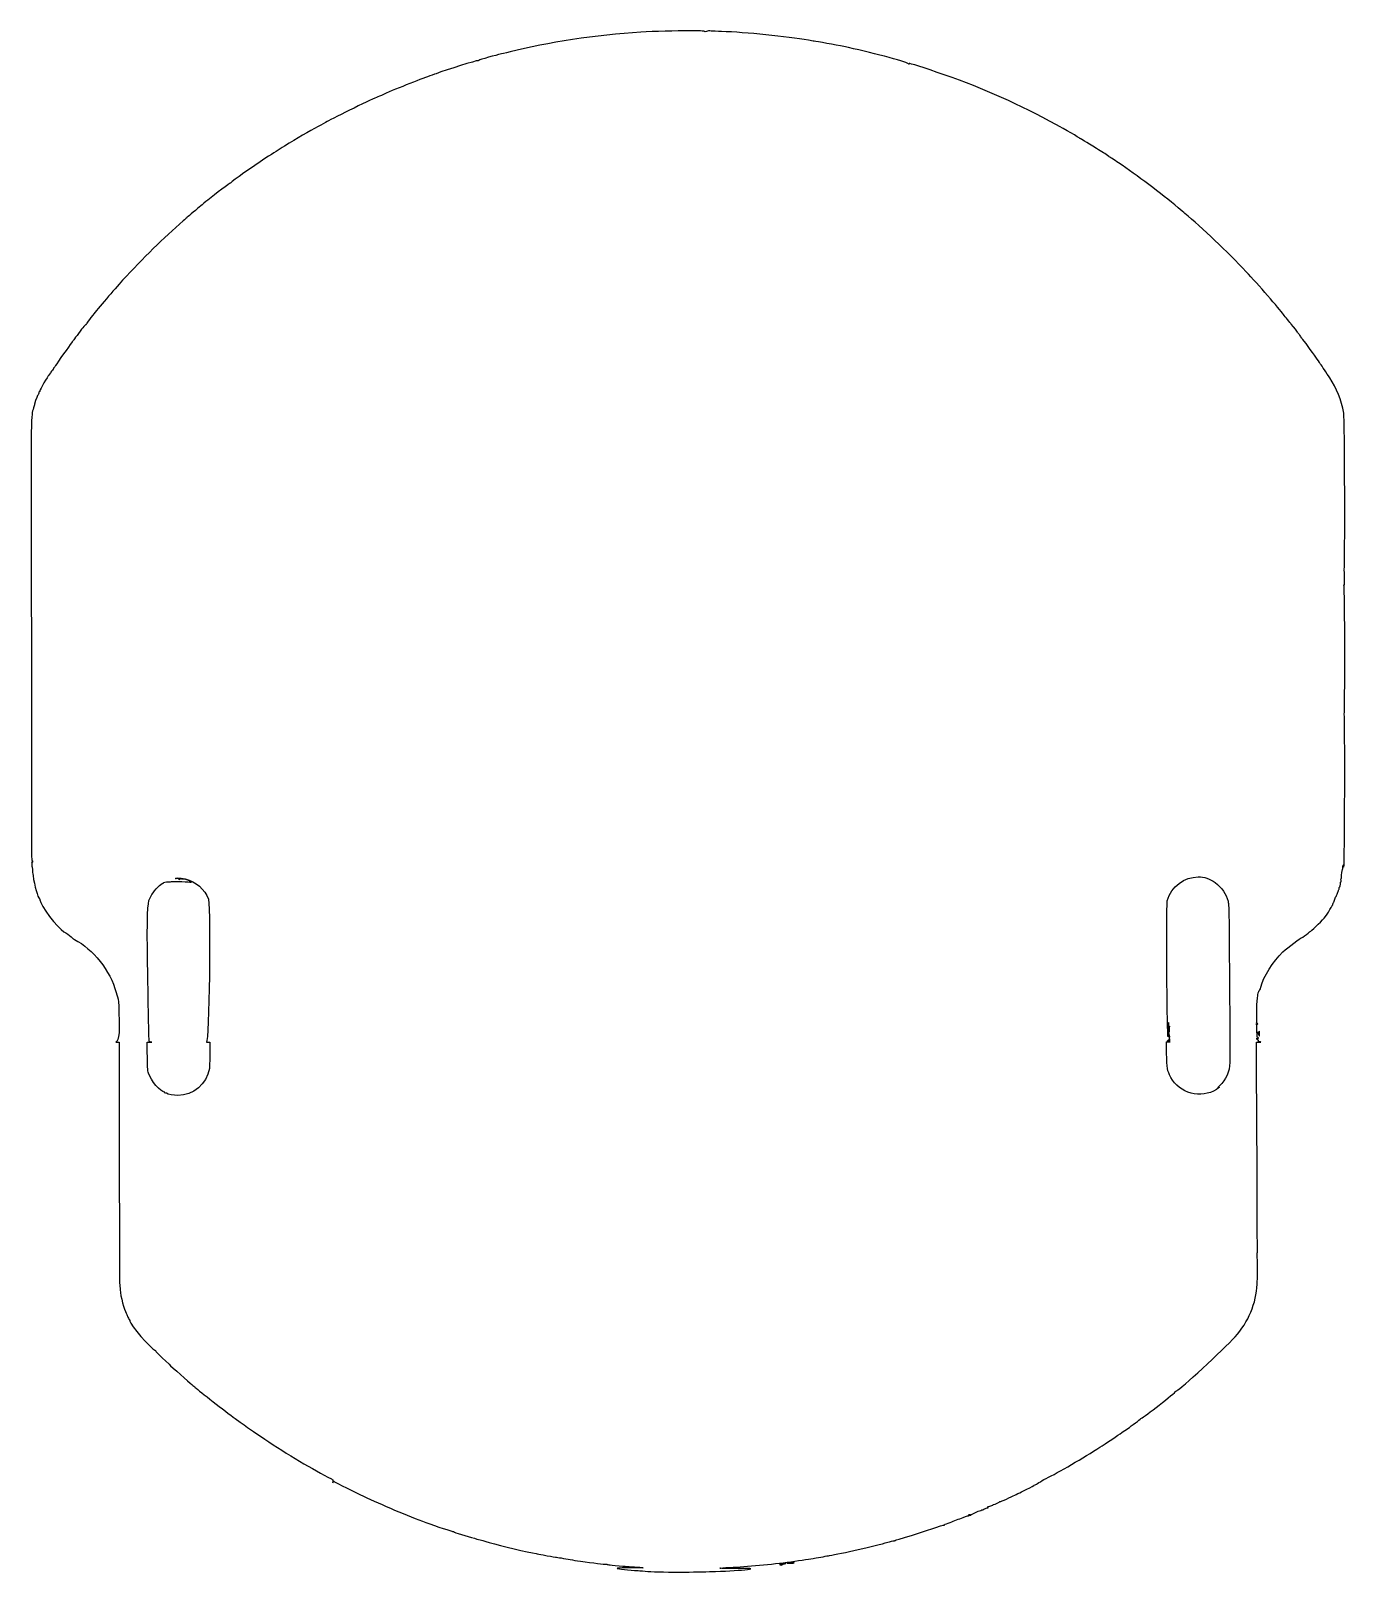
# Model space of a CAD drawing. Extents: x 69 to 864, y 156 to 1090.
import ezdxf

# ---------------------------------------------------------------- set-up
doc = ezdxf.new("R2010")
doc.units = 0
doc.layers.add('Calque_1', color=7, linetype='CONTINUOUS')

msp = doc.modelspace()

# ---------------------------------------------------------------- linework, layer by layer
at = {"layer": 'Calque_1', "color": 7}
for points in [[(467.591213, 1089.505807), (467.590578, 1089.505727)], [(157.295824, 576.319173), (157.295824, 576.319067)], [(525.576767, 161.102547), (525.576767, 161.102018)]]:
    msp.add_lwpolyline(points, dxfattribs=at)
for points in [[(775.286519, 576.986214)], [(757.16137, 478.512638)], [(812.274289, 483.527312)], [(522.105672, 160.481914)], [(530.051956, 161.704051)]]:
    msp.add_lwpolyline(points, close=True, dxfattribs=at)
for points in [[(437.882316, 1088.676322), (410.880475, 1086.988233), (380.99764, 1082.498235), (358.639608, 1076.769556)], [(467.590578, 1089.505727), (458.982889, 1089.500965), (446.045823, 1089.186685), (437.882316, 1088.676322)], [(476.443378, 1089.155443), (476.361939, 1089.399764), (472.755827, 1089.50867), (467.591213, 1089.505807)], [(477.629875, 1089.189032), (476.792707, 1088.912791), (476.526775, 1088.905261), (476.443378, 1089.155443)], [(480.388368, 1089.378167), (479.270557, 1089.489336), (478.34769, 1089.425932), (477.629875, 1089.189032)], [(486.698575, 1089.069141), (484.15196, 1089.147323), (481.312399, 1089.286266), (480.388368, 1089.378167)], [(539.310864, 1083.770757), (526.092334, 1086.132478), (501.422161, 1088.617103), (486.698575, 1089.069141)], [(542.714279, 1083.243141), (542.101425, 1083.308432), (540.569725, 1083.545837), (539.310864, 1083.770757)], [(560.781907, 1079.919312), (555.893942, 1080.931553), (544.17507, 1083.087502), (542.714279, 1083.243141)], [(352.712307, 1075.319515), (350.889354, 1075.015745), (339.962274, 1071.903819), (339.7219, 1071.62)], [(358.639608, 1076.769556), (355.801952, 1076.042484), (353.134846, 1075.389916), (352.712307, 1075.319515)], [(599.572813, 1069.763861), (598.822561, 1070.770111), (575.579921, 1076.854802), (560.781907, 1079.919312)], [(339.131747, 1071.417427), (338.502621, 1071.629398), (320.368582, 1065.962092), (313.925025, 1063.539871)], [(339.7219, 1071.62), (339.576379, 1071.44814), (339.31087, 1071.357028), (339.131747, 1071.417427)], [(600.344338, 1069.622266), (600.601196, 1069.206699), (599.891054, 1069.337061), (599.572813, 1069.763861)], [(622.032948, 1062.703828), (608.966474, 1067.268438), (600.039221, 1070.115987), (600.344338, 1069.622266)], [(308.76565, 1061.687788), (302.106141, 1059.366979), (284.813715, 1052.382398), (279.612378, 1049.912798)], [(313.925025, 1063.539871), (312.833619, 1063.129593), (310.5119, 1062.296348), (308.76565, 1061.687788)], [(689.501697, 1032.607474), (667.319666, 1044.746893), (645.233599, 1054.598966), (622.032948, 1062.703828)], [(278.117905, 1049.261158), (277.3726, 1049.261158), (251.756571, 1036.76075), (247.841201, 1034.486349)], [(279.612378, 1049.912798), (278.857574, 1049.554407), (278.184898, 1049.261158), (278.117905, 1049.261158)], [(242.487521, 1031.540793), (236.943492, 1028.575163), (229.729104, 1024.375988), (222.114605, 1019.683118)], [(247.841201, 1034.486349), (246.861308, 1033.917148), (244.452052, 1032.591662), (242.487521, 1031.540793)], [(703.612985, 1024.33821), (703.516703, 1024.569829), (694.02303, 1030.133112), (689.501697, 1032.607474)], [(222.114605, 1019.683118), (217.956204, 1017.120247), (216.604276, 1016.258716), (210.208355, 1012.092368)], [(703.985571, 1024.125821), (703.829202, 1024.125821), (703.661483, 1024.221529), (703.612985, 1024.33821)], [(713.711072, 1018.295685), (707.233702, 1022.362575), (704.292461, 1024.125821), (703.985571, 1024.125821)], [(721.251697, 1013.409678), (718.705585, 1015.131009), (717.268633, 1016.062025), (713.711072, 1018.295685)], [(210.208355, 1012.092368), (203.161434, 1007.501937), (190.361848, 998.434679), (189.703147, 997.56664)], [(727.07253, 1009.508108), (724.162114, 1011.457238), (721.542739, 1013.212907), (721.251697, 1013.409678)], [(763.145769, 982.337157), (752.753544, 991.097146), (738.235962, 1002.031859), (727.07253, 1009.508108)], [(189.306272, 997.243144), (188.982083, 997.303964), (180.343821, 990.787605), (175.68023, 986.964185)], [(189.703147, 997.56664), (189.557626, 997.374878), (189.379072, 997.229545), (189.306272, 997.243144)], [(171.428294, 983.492045), (169.400935, 981.848136), (163.947521, 977.256522), (163.242231, 976.599443)], [(175.68023, 986.964185), (174.225019, 985.771137), (172.311883, 984.208526), (171.428294, 983.492045)], [(767.24681, 978.889306), (766.641258, 979.394636), (764.79579, 980.946298), (763.145769, 982.337157)], [(160.734373, 974.384076), (149.001393, 964.172514), (136.338565, 951.725194), (124.100435, 938.373353)], [(163.242231, 976.599443), (162.949721, 976.326943), (161.821183, 975.329964), (160.734373, 974.384076)], [(804.362374, 943.560197), (792.993149, 955.575487), (777.412895, 970.405864), (767.24681, 978.889306)], [(827.007506, 917.580922), (824.377839, 921.236299), (811.425162, 936.096066), (804.362374, 943.560197)], [(124.100435, 938.373353), (118.886744, 932.685214), (109.023106, 921.167454), (105.958906, 917.189629)], [(105.958906, 917.189629), (102.761305, 913.038634), (101.993773, 911.977708), (101.993773, 911.708839)], [(829.415638, 914.538213), (828.424932, 915.747624), (827.341331, 917.116842), (827.007506, 917.580922)], [(99.968573, 909.627309), (99.225964, 908.645043), (97.651333, 906.571768), (96.469564, 905.019854)], [(101.656326, 911.413246), (101.470665, 911.413246), (100.711187, 910.609574), (99.968573, 909.627309)], [(101.993773, 911.708839), (101.993773, 911.546199), (101.841997, 911.413246), (101.656326, 911.413246)], [(831.587602, 911.886162), (831.383741, 912.135532), (830.406344, 913.328776), (829.415638, 914.538213)], [(835.355824, 906.965018), (835.239011, 907.269421), (833.420212, 909.644692), (831.587602, 911.886162)], [(836.153199, 905.894276), (835.792969, 906.27861), (835.434326, 906.760416), (835.355824, 906.965018)], [(837.476116, 904.137284), (837.108636, 904.719367), (836.513429, 905.509969), (836.153199, 905.894276)], [(93.155036, 900.475424), (91.830791, 898.924992), (84.57412, 888.625927), (83.5272, 886.811124)], [(94.320856, 902.019506), (94.320856, 901.92116), (93.796314, 901.226232), (93.155036, 900.475424)], [(96.469564, 905.019854), (95.287792, 903.467914), (94.320856, 902.117799), (94.320856, 902.019506)], [(838.319475, 902.946659), (838.223379, 903.019419), (837.843569, 903.5552), (837.476116, 904.137284)], [(846.496767, 891.834159), (844.622697, 894.583762), (838.656554, 902.691468), (838.319475, 902.946659)], [(849.214937, 887.865409), (848.761177, 888.520253), (847.538167, 890.30619), (846.496767, 891.834159)], [(854.973752, 879.303149), (853.114314, 882.111833), (850.224693, 886.408216), (849.214937, 887.865409)], [(79.493855, 880.986163), (78.7559, 880.405112), (73.94794, 872.056132), (73.94794, 871.355753)], [(80.349616, 882.309609), (79.971505, 881.65458), (79.586263, 881.058976), (79.493855, 880.986163)], [(81.593469, 884.00408), (81.287341, 883.727035), (80.727732, 882.964611), (80.349616, 882.309609)], [(82.150023, 884.850535), (82.150023, 884.662046), (81.89959, 884.281099), (81.593469, 884.00408)], [(82.494188, 885.405022), (82.305034, 885.288658), (82.150023, 885.039024), (82.150023, 884.850535)], [(83.5272, 886.811124), (83.148135, 886.154031), (82.683341, 885.521386), (82.494188, 885.405022)], [(863.383057, 857.967493), (861.903163, 865.979129), (859.11972, 873.040567), (854.973752, 879.303149)], [(73.035852, 869.079913), (72.662811, 869.079913), (71.539041, 866.261148), (70.767773, 863.391372)], [(73.330924, 869.925336), (73.330924, 869.46049), (73.197973, 869.079913), (73.035852, 869.079913)], [(73.639433, 870.8731), (73.46966, 870.816506), (73.330924, 870.390209), (73.330924, 869.925336)], [(73.94794, 871.355753), (73.94794, 871.146918), (73.809216, 870.929695), (73.639433, 870.8731)], [(70.131119, 861.049915), (68.511287, 855.127349), (68.614247, 863.623411), (68.784432, 750.017415)], [(70.767773, 863.391372), (70.650443, 862.954809), (70.363971, 861.901291), (70.131119, 861.049915)], [(863.667802, 763.463196), (864.265628, 763.849911), (863.991969, 854.670943), (863.383057, 857.967493)], [(863.634729, 763.048223), (863.413855, 763.193638), (863.422454, 763.304499), (863.667802, 763.463196)], [(863.71122, 753.865832), (864.059041, 753.650885), (863.982682, 762.81912), (863.634729, 763.048223)], [(68.784432, 750.017415), (68.86912, 693.482572), (68.941777, 647.048197), (68.946177, 646.829916)], [(863.588744, 753.200246), (863.207004, 753.517058), (863.316118, 754.110043), (863.71122, 753.865832)], [(863.700372, 675.669578), (864.203345, 675.669578), (864.092326, 752.782311), (863.588744, 753.200246)], [(863.706987, 675.300617), (863.481985, 675.571365), (863.480503, 675.669578), (863.700372, 675.669578)], [(863.509078, 583.012708), (863.993901, 583.484381), (864.18956, 674.719169), (863.706987, 675.300617)], [(68.946177, 646.829916), (68.950596, 646.611635), (68.946259, 638.693979), (68.936361, 629.235125)], [(68.936361, 629.235125), (68.895806, 590.695546), (68.918952, 586.737089), (69.18544, 586.901792)], [(69.184403, 585.97575), (69.012611, 586.240281), (68.983409, 585.666717), (69.09655, 584.255958)], [(69.09655, 584.255958), (69.177349, 583.248478), (69.333353, 582.344608), (69.467589, 582.057641)], [(69.42728, 585.953525), (69.397694, 585.735747), (69.328183, 585.754373), (69.184403, 585.97575)], [(69.18544, 586.901792), (69.296155, 586.970239), (69.383832, 586.858665), (69.423152, 586.629456)], [(69.423152, 586.629456), (69.42474, 586.435808), (69.425798, 586.137675), (69.42728, 585.953525)], [(69.467589, 582.057641), (69.480236, 581.342711), (69.493703, 580.850401), (69.507896, 580.689772)], [(69.507896, 580.689772), (69.536037, 580.371478), (69.571978, 580.042786), (69.60763, 579.714121)], [(69.60763, 579.714121), (69.640735, 579.188156), (69.722055, 578.55141), (69.840175, 577.845501)], [(862.063236, 576.276681), (861.92724, 576.631011), (862.169361, 578.932357), (862.576369, 581.439151)], [(862.576369, 581.439151), (862.604256, 581.47495), (862.632408, 581.505853), (862.661644, 581.523897)], [(862.661644, 581.523897), (862.843969, 581.63661), (862.912205, 582.183821), (862.886937, 583.215273)], [(862.886937, 583.215273), (862.894081, 583.253293), (862.900431, 583.292081), (862.907575, 583.329996)], [(862.907575, 583.329996), (863.138212, 584.537607), (863.302809, 584.537607), (863.207797, 583.329996)], [(863.207797, 583.329996), (863.164723, 582.782547), (863.216529, 582.728069), (863.509078, 583.012708)], [(69.840175, 577.845501), (70.72468, 571.554742), (72.64579, 564.434487), (73.780504, 563.733182)], [(141.762923, 566.281543), (143.410301, 569.083136), (147.484609, 573.141077), (148.649839, 573.141077)], [(148.804869, 573.32192), (148.394818, 573.731971), (150.240363, 574.150754), (151.918374, 574.028358)], [(148.649839, 573.141077), (148.834719, 573.141077), (148.904268, 573.222543), (148.804869, 573.32192)], [(151.918374, 574.028358), (152.876465, 573.958481), (153.660386, 574.004016), (153.660386, 574.12964)], [(153.660386, 574.12964), (153.660386, 574.255238), (154.047342, 574.323897), (154.520282, 574.282596)], [(154.520282, 574.282596), (154.993222, 574.241347), (157.463776, 574.159908), (160.010386, 574.101224)], [(156.18323, 576.035989), (156.07282, 576.21461), (156.546969, 576.304965), (157.295824, 576.319173)], [(157.125292, 575.924864), (156.684232, 575.827974), (156.282531, 575.875255), (156.18323, 576.035989)], [(158.054432, 575.675786), (157.936272, 575.983708), (157.691712, 576.049271), (157.125292, 575.924864)], [(157.295824, 576.319067), (158.543917, 576.342615), (160.555274, 576.154787), (161.897092, 575.811596)], [(158.466812, 575.257744), (158.328281, 575.257744), (158.142634, 575.445916), (158.054432, 575.675786)], [(159.773708, 575.701106), (158.743177, 575.815009), (158.398838, 575.775507), (158.532958, 575.558496)], [(158.532958, 575.558496), (158.635087, 575.393237), (158.60535, 575.257744), (158.466812, 575.257744)], [(163.979136, 574.736303), (162.409847, 575.356143), (161.959137, 575.459515), (159.773708, 575.701106)], [(160.010386, 574.101224), (162.557006, 574.042513), (164.938253, 573.905247), (165.302052, 573.796318)], [(161.897092, 575.811596), (168.554721, 574.10887), (173.726856, 569.526261), (176.013026, 563.488839)], [(165.302052, 573.796318), (166.490984, 573.4404), (165.528147, 574.124534), (163.979136, 574.736303)], [(756.510415, 562.576239), (759.056554, 571.345006), (767.208842, 576.947267), (775.286519, 576.986214)], [(775.286519, 576.986214), (778.878052, 577.003412), (782.45424, 575.921134), (785.515866, 573.528533)], [(785.515866, 573.528533), (789.747082, 570.221929), (792.025727, 566.918871), (793.335547, 562.192275)], [(860.287115, 569.004767), (860.287115, 569.34391), (860.414432, 569.621802), (860.569769, 569.621802)], [(860.569769, 569.621802), (860.731747, 569.621802), (860.780272, 569.847412), (860.68399, 570.150968)], [(860.68399, 570.150968), (860.59165, 570.44201), (860.631549, 570.680135), (860.772334, 570.680135)], [(860.772334, 570.680135), (861.103328, 570.680135), (861.431385, 572.169713), (861.527852, 573.806028)], [(861.527852, 573.806028), (861.869085, 573.811055), (861.913747, 574.004572), (861.776428, 574.86333)], [(861.776428, 574.86333), (861.663715, 575.568259), (861.706366, 575.921663), (861.903534, 575.921663)], [(861.903534, 575.921663), (862.066411, 575.921663), (862.138113, 576.081551), (862.063236, 576.276681)], [(73.780504, 563.733182), (73.912557, 563.651558), (74.020282, 563.350595), (74.020282, 563.064501)], [(74.020282, 563.064501), (74.020282, 559.968373), (84.602512, 545.894736), (88.536707, 543.758702)], [(139.019418, 541.925404), (139.159933, 563.031639), (139.702869, 562.778116), (141.762923, 566.281543)], [(176.040931, 563.349298), (177.548461, 554.791112), (176.437828, 476.983664), (174.806899, 476.898785)], [(176.013026, 563.488839), (176.021651, 563.441796), (176.032605, 563.396579), (176.040931, 563.349298)], [(756.877816, 483.176951), (756.253108, 499.65954), (755.951483, 551.36878), (756.510415, 562.576239)], [(793.335547, 562.192275), (793.804706, 560.499206), (793.85839, 559.088633), (793.989755, 544.942686)], [(856.582948, 559.832218), (856.728469, 559.832218), (856.847532, 560.121143), (856.847532, 560.474547)], [(856.847532, 560.474547), (856.847532, 560.827951), (857.01234, 561.282241), (857.2139, 561.4838)], [(857.2139, 561.4838), (857.415486, 561.68536), (857.799317, 562.586531), (858.066573, 563.486776)], [(858.066573, 563.486776), (858.333802, 564.386994), (858.645243, 565.123885), (858.758511, 565.123885)], [(858.758511, 565.123885), (858.871779, 565.123885), (858.964621, 565.272713), (858.96523, 565.454614)], [(858.96523, 565.454614), (858.96523, 565.636515), (859.263495, 566.370655), (859.626688, 567.086538)], [(859.626688, 567.086538), (859.989882, 567.802421), (860.287115, 568.665624), (860.287115, 569.004767)], [(843.114519, 543.808893), (843.307056, 543.689884), (849.206815, 549.442931), (851.542424, 552.02701)], [(851.542424, 552.02701), (852.371311, 552.944109), (854.466282, 555.910511), (854.466282, 556.167316)], [(854.466282, 556.167316), (854.466282, 556.302571), (854.883, 557.032107), (855.392323, 557.788418)], [(855.392323, 557.788418), (855.901646, 558.544729), (856.318365, 559.314005), (856.318365, 559.497864)], [(856.318365, 559.497864), (856.318365, 559.681697), (856.437427, 559.832218), (856.582948, 559.832218)], [(88.536707, 543.758702), (89.919367, 543.007999), (91.797906, 541.621953), (92.850657, 540.57542)], [(139.159978, 525.783228), (139.102789, 527.80102), (139.047769, 534.416873), (139.019418, 541.925404)], [(793.989755, 544.942686), (794.230579, 519.011403), (794.541994, 466.970084), (794.471403, 464.488689)], [(838.161837, 540.253052), (838.473833, 540.253052), (840.766712, 541.938633), (841.782289, 542.91439)], [(841.782289, 542.91439), (842.380882, 543.489541), (842.980402, 543.891787), (843.114519, 543.808893)], [(92.850657, 540.57542), (93.35101, 540.078004), (94.289794, 539.400564), (94.936835, 539.069571)], [(94.936835, 539.069571), (106.16014, 533.328509), (116.517008, 520.186761), (120.214878, 506.99506)], [(826.581156, 531.531618), (829.484562, 534.285587), (837.408462, 540.253052), (838.161837, 540.253052)], [(139.44575, 509.775936), (139.362681, 515.960572), (139.234279, 523.163853), (139.159978, 525.783228)], [(813.210385, 510.226442), (814.75235, 516.525166), (820.624169, 525.881203), (826.581156, 531.531618)], [(120.214878, 506.99506), (121.457793, 502.561093), (121.845812, 504.185026), (121.974976, 482.433233)], [(139.839524, 488.741562), (139.706224, 494.125832), (139.52885, 503.591301), (139.44575, 509.775936)], [(811.205875, 503.954997), (811.281123, 504.523402), (811.343035, 505.039524), (811.409472, 505.57557)], [(811.409472, 505.57557), (811.723612, 507.234984), (812.137314, 507.962985), (812.674498, 508.638942)], [(812.674498, 508.638942), (812.791708, 508.786421), (813.032744, 509.500796), (813.210385, 510.226442)], [(810.857049, 494.75144), (810.790638, 499.158683), (810.87848, 501.482969), (811.205875, 503.954997)], [(140.088089, 477.973232), (140.084623, 478.511685), (139.972823, 483.357291), (139.839524, 488.741562)], [(757.423016, 488.636046), (757.147664, 489.60868), (756.911709, 486.758933), (757.117079, 484.939102)], [(757.903076, 486.360206), (757.652886, 485.307402), (757.231167, 486.146078), (757.452994, 487.255238)], [(757.452994, 487.255238), (757.535094, 487.66566), (757.521812, 488.286981), (757.423016, 488.636046)], [(758.014175, 485.566456), (758.06561, 486.617804), (758.027933, 486.88588), (757.903076, 486.360206)], [(757.916014, 483.383643), (757.927127, 483.711065), (757.971498, 484.693331), (758.014175, 485.566456)], [(810.600112, 487.829358), (810.600112, 487.903573), (810.602758, 487.974852), (810.602758, 488.048486)], [(810.677132, 487.561679), (810.640381, 487.67746), (810.61895, 487.755962), (810.600112, 487.829358)], [(810.602758, 488.048486), (810.649404, 488.051131), (810.74505, 487.981863), (810.907637, 487.846952)], [(810.605324, 488.334262), (810.605324, 488.439275), (810.60797, 488.54614), (810.60797, 488.649989)], [(810.791353, 488.273778), (810.712057, 488.294416), (810.658346, 488.314312), (810.605324, 488.334262)], [(810.60797, 488.649989), (810.876151, 488.860598), (810.926634, 490.134249), (810.857049, 494.75144)], [(810.885385, 483.264263), (810.88274, 485.272266), (810.789977, 487.206105), (810.677132, 487.561679)], [(811.342744, 487.807662), (811.342744, 487.984615), (811.094697, 488.194483), (810.791353, 488.273778)], [(810.907637, 487.846952), (811.227624, 487.581337), (811.342744, 487.570966), (811.342744, 487.807662)], [(120.05158, 476.899738), (119.529697, 476.876719), (120.369262, 476.855579), (122.001331, 476.839254)], [(121.974976, 482.433233), (121.540231, 479.204285), (120.854876, 476.935986), (120.05158, 476.899738)], [(122.001331, 476.839254), (122.047141, 464.025616), (122.040577, 444.818639), (122.054558, 415.449227)], [(138.990481, 476.832216), (140.996795, 476.848885), (142.034457, 476.872089), (141.615642, 476.898362)], [(139.696897, 458.17962), (139.171707, 459.722194), (139.030661, 460.332509), (138.990481, 476.832216)], [(141.615642, 476.898362), (140.093984, 476.993824), (140.094087, 476.994247), (140.088089, 477.973232)], [(174.806899, 476.898785), (174.760573, 476.896139), (176.409422, 476.894023), (176.949921, 476.891641)], [(176.949921, 476.891641), (176.873128, 467.782752), (176.773414, 461.491595), (176.655881, 460.860061)], [(756.091315, 476.992315), (757.516652, 477.005809), (758.461532, 477.019832), (758.359377, 477.034675)], [(756.184317, 470.138469), (756.149841, 471.961131), (756.119679, 474.35688), (756.091315, 476.992315)], [(756.573439, 477.641365), (756.573439, 477.901635), (756.772618, 477.931771), (757.367189, 477.761248)], [(758.359377, 477.034675), (757.192908, 477.20422), (756.573439, 477.414432), (756.573439, 477.641365)], [(757.274188, 482.255037), (756.932743, 482.252391), (756.826778, 482.173307), (757.008573, 482.056599)], [(757.061278, 483.361947), (756.983358, 483.331229), (756.917927, 483.258681), (756.877816, 483.176951)], [(756.891786, 482.848788), (757.106363, 482.557826), (757.899055, 482.882946), (757.916014, 483.383643)], [(757.020955, 480.163161), (756.976532, 480.885447), (756.933564, 481.788603), (756.891786, 482.848788)], [(757.008573, 482.056599), (757.230029, 481.914386), (757.239395, 481.445517), (757.04318, 480.309926)], [(757.04318, 480.309926), (757.033126, 480.251321), (757.029951, 480.21793), (757.020955, 480.163161)], [(757.117079, 484.939102), (757.209445, 484.120111), (757.184362, 483.410446), (757.061278, 483.361947)], [(757.16137, 478.512638), (757.328587, 478.392464), (757.389361, 478.224401), (757.289005, 478.124018)], [(757.289005, 478.124018), (757.245613, 478.080626), (757.203148, 478.217416), (757.16137, 478.512638)], [(757.833332, 479.706861), (758.345222, 480.023223), (757.854499, 482.259032), (757.274188, 482.255037)], [(757.367189, 477.761248), (758.240367, 477.510819), (758.453277, 478.04414), (757.895853, 479.085725)], [(757.895853, 479.085725), (757.749935, 479.358352), (757.721757, 479.637858), (757.833332, 479.706861)], [(810.566007, 476.78094), (812.975673, 476.824675), (813.653562, 476.898918), (812.984986, 477.020732)], [(810.80527, 429.260345), (810.662924, 450.427593), (810.572092, 465.619122), (810.566007, 476.78094)], [(810.855911, 478.790635), (810.781193, 479.318426), (810.858557, 479.399071), (811.318932, 479.278474)], [(811.417648, 478.196355), (811.107186, 478.171219), (810.914834, 478.374631), (810.855911, 478.790635)], [(811.379415, 479.613331), (810.923988, 479.613331), (810.888375, 479.883338), (810.885385, 483.264263)], [(811.318932, 479.278474), (811.622753, 479.199073), (811.871355, 479.241644), (811.871355, 479.373565)], [(811.422648, 482.829685), (811.344649, 482.634026), (811.502711, 482.01035), (811.774041, 481.443718)], [(811.871355, 479.373565), (811.871355, 479.505434), (811.649872, 479.613331), (811.379415, 479.613331)], [(811.737, 477.755559), (811.847199, 478.102745), (811.759489, 478.224057), (811.417648, 478.196355)], [(811.585446, 482.589893), (811.573805, 482.923745), (811.502156, 483.029207), (811.422648, 482.829685)], [(812.20608, 483.11906), (812.100961, 481.952327), (811.622144, 481.543995), (811.585446, 482.589893)], [(812.984986, 477.020732), (811.807882, 477.235203), (811.609074, 477.352519), (811.737, 477.755559)], [(811.774041, 481.443718), (812.415841, 480.103736), (812.407771, 480.090666), (812.353876, 482.32531)], [(812.274289, 483.527312), (812.253916, 483.532868), (812.231109, 483.397005), (812.20608, 483.11906)], [(812.353876, 482.32531), (812.334826, 483.115541), (812.307971, 483.517866), (812.274289, 483.527312)], [(758.734027, 455.549689), (756.525814, 459.842924), (756.361323, 460.784311), (756.184317, 470.138469)], [(149.501467, 446.666092), (147.056566, 446.69681), (141.309348, 453.445775), (139.696897, 458.17962)], [(176.655881, 460.860061), (174.897852, 451.413669), (166.837884, 444.553579), (157.496844, 444.553579)], [(794.471403, 464.488689), (794.315484, 459.011709), (792.132619, 454.162478), (788.097114, 450.327793)], [(786.314775, 448.284495), (777.203187, 442.236543), (763.76021, 445.777832), (758.734027, 455.549689)], [(787.360726, 449.36299), (788.666842, 450.148802), (787.841791, 449.298061), (786.314775, 448.284495)], [(788.097114, 450.327793), (787.234017, 449.507664), (786.922311, 449.099226), (787.360726, 449.36299)], [(149.704555, 446.145206), (149.171796, 446.148381), (149.113654, 446.203097), (149.427052, 446.405662)], [(149.427052, 446.405662), (149.678012, 446.567878), (149.705386, 446.663102), (149.501467, 446.666092)], [(150.640416, 445.880094), (150.496906, 446.023604), (150.075636, 446.14219), (149.704555, 446.145206)], [(157.496844, 444.553579), (155.098634, 444.553579), (151.215726, 445.304784), (150.640416, 445.880094)], [(811.060037, 369.595243), (811.07062, 380.000723), (810.956003, 406.850137), (810.80527, 429.260345)], [(122.054558, 415.449227), (122.076306, 369.82842), (122.163463, 331.728421), (122.248862, 330.782562)], [(811.207833, 350.241396), (811.116023, 350.480606), (811.049454, 359.189763), (811.060037, 369.595243)], [(810.987171, 347.831703), (810.907452, 348.79259), (810.960104, 349.550172), (811.112742, 349.644522)], [(811.175792, 333.299278), (811.329885, 333.548595), (811.173146, 345.584623), (810.987171, 347.831703)], [(811.112742, 349.644522), (811.256966, 349.73366), (811.299644, 350.002212), (811.207833, 350.241396)], [(122.248862, 330.782562), (122.334193, 329.836676), (122.478338, 328.050713), (122.568738, 326.813812)], [(122.568738, 326.813812), (122.867159, 322.732085), (124.931658, 314.780139), (126.243967, 312.658604)], [(797.646906, 298.370125), (805.614224, 307.125267), (810.537273, 318.923408), (810.948436, 330.247257)], [(810.948436, 330.247257), (811.005374, 331.815654), (811.107794, 333.189212), (811.175792, 333.299278)], [(126.243967, 312.658604), (126.423987, 312.367536), (126.790647, 311.534098), (127.058387, 310.80652)], [(127.058387, 310.80652), (127.326087, 310.078916), (127.765671, 309.167585), (128.035072, 308.78132)], [(128.035072, 308.78132), (128.304471, 308.395055), (128.524448, 308.01424), (128.524448, 307.935368)], [(128.524448, 307.935368), (128.524448, 305.970255), (141.277852, 291.051115), (143.67236, 290.215005)], [(143.67236, 290.215005), (143.927021, 290.126079), (144.135381, 289.891711), (144.135381, 289.694094)], [(144.135381, 289.694094), (144.135381, 289.391066), (145.801851, 287.743268), (152.18812, 281.732834)], [(762.422715, 265.880139), (763.759999, 265.880139), (790.658069, 290.690223), (797.646906, 298.370125)], [(152.18812, 281.732834), (153.743819, 280.268683), (164.388515, 270.839965), (165.963505, 269.530992)], [(165.963505, 269.530992), (166.836625, 268.805346), (167.789133, 267.990641), (168.080172, 267.720766)], [(168.080172, 267.720766), (170.430733, 265.541049), (186.303992, 253.142859), (192.208931, 248.874363)], [(740.969743, 249.002104), (742.315123, 249.495737), (761.329457, 264.46983), (761.941068, 265.517369)], [(761.941068, 265.517369), (762.057458, 265.716679), (762.273993, 265.880139), (762.422715, 265.880139)], [(192.208931, 248.874363), (200.938543, 242.563997), (202.468141, 241.498018), (210.148921, 236.372298)], [(729.053175, 240.351975), (729.99906, 241.022508), (731.629158, 242.158074), (732.675691, 242.875333)], [(732.675691, 242.875333), (734.779049, 244.316968), (740.221925, 248.385175), (740.430258, 248.671374)], [(740.430258, 248.671374), (740.503018, 248.771334), (740.745879, 248.91995), (740.969743, 249.002104)], [(210.148921, 236.372298), (223.411052, 227.521932), (239.62782, 217.827864), (250.497879, 212.252828)], [(715.691716, 231.433665), (719.031208, 233.589886), (727.296923, 239.107004), (729.053175, 240.351975)], [(683.176462, 212.565037), (690.240414, 215.955593), (706.334833, 225.392195), (715.691716, 231.433665)], [(250.497879, 212.252828), (250.741748, 212.12776), (251.091652, 211.943134), (251.384646, 211.790839)], [(251.384646, 211.790839), (251.393563, 210.573333), (251.402453, 209.757993), (251.410999, 209.866922)], [(251.410999, 209.866922), (251.51062, 211.135996), (251.510239, 211.136022), (252.355127, 210.615216)], [(252.355127, 210.615216), (253.367288, 209.991276), (265.0291, 204.154938), (269.868805, 201.850364)], [(664.262802, 202.500525), (666.288426, 203.448501), (670.847594, 205.6914), (671.581733, 206.100843)], [(671.581733, 206.100843), (674.156102, 207.156477), (676.016229, 208.431901), (676.016229, 208.431901)], [(676.016229, 208.431901), (677.633574, 209.106721), (679.599719, 210.72015), (683.176462, 212.565037)], [(269.868805, 201.850364), (280.333208, 196.867414), (297.230532, 189.749222), (307.57193, 185.96711)], [(649.09215, 195.695786), (649.383218, 195.805138), (649.948738, 196.017016), (650.348921, 196.166559)], [(650.348921, 196.166559), (650.749103, 196.316075), (651.076525, 196.548564), (651.076525, 196.682814)], [(651.076525, 196.682814), (651.076525, 196.817063), (651.225353, 196.902153), (651.407254, 196.872467)], [(651.407254, 196.872467), (652.048922, 196.767639), (655.34518, 198.220466), (655.156903, 198.525081)], [(655.156903, 198.525081), (655.080544, 198.648641), (655.178863, 198.687826), (655.375501, 198.612394)], [(655.375501, 198.612394), (655.572034, 198.536961), (657.274548, 199.204319), (659.159228, 200.095515)], [(659.159228, 200.095515), (661.043908, 200.986711), (663.340756, 202.06899), (664.262802, 202.500525)], [(623.873549, 185.471016), (625.229035, 185.972401), (628.462006, 187.202264), (631.057595, 188.203659)], [(631.057595, 188.203659), (633.65321, 189.205054), (635.941459, 190.02423), (636.142569, 190.02423)], [(636.142569, 190.02423), (636.358918, 190.02423), (636.446072, 190.186314), (636.355982, 190.421105)], [(636.355982, 190.421105), (636.326163, 190.498813), (636.314971, 190.561625), (636.323438, 190.612822)], [(636.323438, 190.612822), (636.45565, 190.669681), (636.599187, 190.729874), (636.721847, 190.783849)], [(636.721847, 190.783849), (636.794978, 190.786759), (636.863029, 190.791522), (636.959549, 190.787553)], [(637.252046, 190.635629), (636.997384, 190.56906), (636.789025, 190.404595), (636.789025, 190.269764)], [(636.789025, 190.269764), (636.789025, 189.894373), (637.214766, 189.977902), (637.586903, 190.426344)], [(636.959549, 190.787553), (637.40651, 190.769297), (637.52581, 190.70712), (637.252046, 190.635629)], [(637.586903, 190.426344), (637.770312, 190.647298), (638.291038, 190.999828), (638.743952, 191.209749)], [(638.743952, 191.209749), (640.651942, 192.094119), (644.07356, 193.463893), (644.3741, 193.463893)], [(644.3741, 193.463893), (644.55272, 193.463867), (645.270376, 193.767899), (645.968823, 194.139295)], [(645.968823, 194.139295), (646.667297, 194.510664), (647.452315, 194.758473), (647.713433, 194.690157)], [(647.713433, 194.690157), (648.086469, 194.592632), (648.152667, 194.678251), (648.021937, 195.090128)], [(648.021937, 195.090128), (647.909145, 195.44549), (647.969576, 195.595429), (648.209526, 195.555742)], [(648.209526, 195.555742), (648.40418, 195.523463), (648.801108, 195.586433), (649.09215, 195.695786)], [(307.57193, 185.96711), (314.154128, 183.559798), (323.577105, 180.412659), (323.868596, 180.524551)], [(323.868596, 180.524551), (324.037771, 180.58948), (324.312355, 180.507089), (324.478381, 180.341089)], [(324.478381, 180.341089), (324.644407, 180.175063), (325.224268, 179.90032), (325.767193, 179.730801)], [(325.767193, 179.730801), (329.280992, 178.633442), (337.907361, 176.056083), (339.454221, 175.641639)], [(597.49893, 176.795064), (602.730959, 178.321551), (609.841821, 180.604535), (616.416638, 182.868071)], [(616.416638, 182.868071), (621.429645, 184.593922), (621.568022, 184.629826), (621.284548, 184.137251)], [(621.284548, 184.137251), (621.173952, 183.945084), (621.194748, 183.8991), (621.334686, 184.027158)], [(621.334686, 184.027158), (621.467137, 184.14847), (621.538098, 184.317565), (621.492299, 184.403369)], [(621.492299, 184.403369), (621.446473, 184.4892), (622.518035, 184.96963), (623.873549, 185.471016)], [(339.454221, 175.641639), (340.472867, 175.368722), (343.449429, 174.539888), (346.068804, 173.799372)], [(346.068804, 173.799372), (353.205067, 171.781951), (369.647148, 167.878367), (374.511512, 167.046809)], [(551.990597, 165.864968), (558.474899, 166.91375), (580.379436, 171.905723), (587.312472, 173.914598)], [(587.312472, 173.914598), (588.84044, 174.357325), (590.466569, 174.740098), (590.926204, 174.765207)], [(590.926204, 174.765207), (591.385838, 174.790342), (591.710614, 174.862732), (591.648119, 174.926418)], [(591.648119, 174.926418), (591.534666, 175.041988), (592.005439, 175.192271), (597.49893, 176.795064)], [(374.511512, 167.046809), (374.875314, 166.984631), (376.720783, 166.62755), (378.612554, 166.253059)], [(378.612554, 166.253059), (382.404959, 165.502303), (384.354197, 165.168902), (386.153179, 164.963744)], [(386.153179, 164.963744), (386.807996, 164.889052), (388.355835, 164.636825), (389.592762, 164.403039)], [(389.592762, 164.403039), (393.848373, 163.598706), (396.08868, 163.226437), (401.36672, 162.448112)], [(401.36672, 162.448112), (408.721423, 161.363506), (416.029346, 160.510013), (416.760602, 160.649792)], [(416.760602, 160.649792), (417.098104, 160.714298), (417.374012, 160.678447), (417.374012, 160.570205)], [(417.374012, 160.570205), (417.374012, 160.461964), (418.237215, 160.29787), (419.292241, 160.205874)], [(419.292241, 160.205874), (420.347267, 160.113905), (423.829845, 159.806009), (427.031303, 159.521159)], [(427.031303, 159.521159), (430.232735, 159.236335), (433.98323, 158.936985), (435.365678, 158.856102)], [(435.365678, 158.856102), (441.092479, 158.520902), (440.326669, 158.261425), (433.91047, 158.363104)], [(491.665598, 158.657665), (502.151776, 159.150954), (516.815778, 160.528692), (528.574972, 162.125664)], [(522.105672, 160.481914), (521.849185, 160.580418), (521.734911, 160.541816), (521.829711, 160.388384)], [(521.829711, 160.388384), (522.054872, 160.024158), (523.481505, 160.059798), (523.605833, 160.432834)], [(522.724744, 160.608014), (522.624731, 160.446169), (522.346204, 160.389601), (522.105672, 160.481914)], [(524.483826, 161.032274), (523.616257, 160.960783), (522.824756, 160.769834), (522.724744, 160.608014)], [(523.605833, 160.432834), (523.661951, 160.601135), (524.237076, 160.834048), (524.884326, 160.950623)], [(525.576767, 161.102018), (525.519908, 161.11366), (525.16534, 161.088524), (524.483826, 161.032274)], [(524.884326, 160.950623), (525.392776, 161.042222), (525.633652, 161.090905), (525.576767, 161.102547)], [(527.820063, 161.543872), (525.519299, 161.303445), (525.803435, 161.167688), (528.439664, 161.24828)], [(530.051956, 161.704051), (529.599862, 161.708549), (528.882206, 161.654891), (527.820063, 161.543872)], [(528.439664, 161.24828), (529.67511, 161.286036), (530.686612, 161.406315), (530.688623, 161.515456)], [(528.574972, 162.125664), (535.232101, 163.029719), (540.983163, 163.871306), (542.994764, 164.23614)], [(530.688623, 161.515456), (530.691269, 161.636953), (530.504049, 161.699579), (530.051956, 161.704051)], [(542.994764, 164.23614), (544.15893, 164.447251), (546.480649, 164.871616), (548.154139, 165.178718)], [(548.154139, 165.178718), (549.827628, 165.485767), (551.554035, 165.794377), (551.990597, 165.864968)], [(433.91047, 158.363104), (428.199862, 158.453592), (423.257763, 158.306298), (423.513668, 158.053039)], [(423.513668, 158.053039), (423.765181, 157.804172), (430.621355, 157.084056), (436.159428, 156.724963)], [(436.159428, 156.724963), (437.396355, 156.644768), (440.01573, 156.451172), (441.980262, 156.294486)], [(441.980262, 156.294486), (446.683363, 155.919386), (455.201094, 155.800006), (464.492572, 155.873851)], [(464.492572, 155.873851), (471.527208, 155.894753), (478.811134, 156.034453), (483.09196, 156.261942)], [(483.09196, 156.261942), (491.278724, 156.541951), (498.477904, 156.949303), (502.371407, 157.446349)], [(494.169323, 158.055632), (484.769207, 158.030761), (483.329239, 158.138923), (489.314828, 158.534157)], [(489.314828, 158.534157), (490.050026, 158.575565), (490.836499, 158.618665), (491.665598, 158.657665)], [(502.371407, 157.446349), (506.461574, 157.968584), (504.906803, 158.083916), (494.169323, 158.055632)]]:
    msp.add_open_spline(points, degree=3, dxfattribs=at)

doc.saveas('drawing.dxf')
